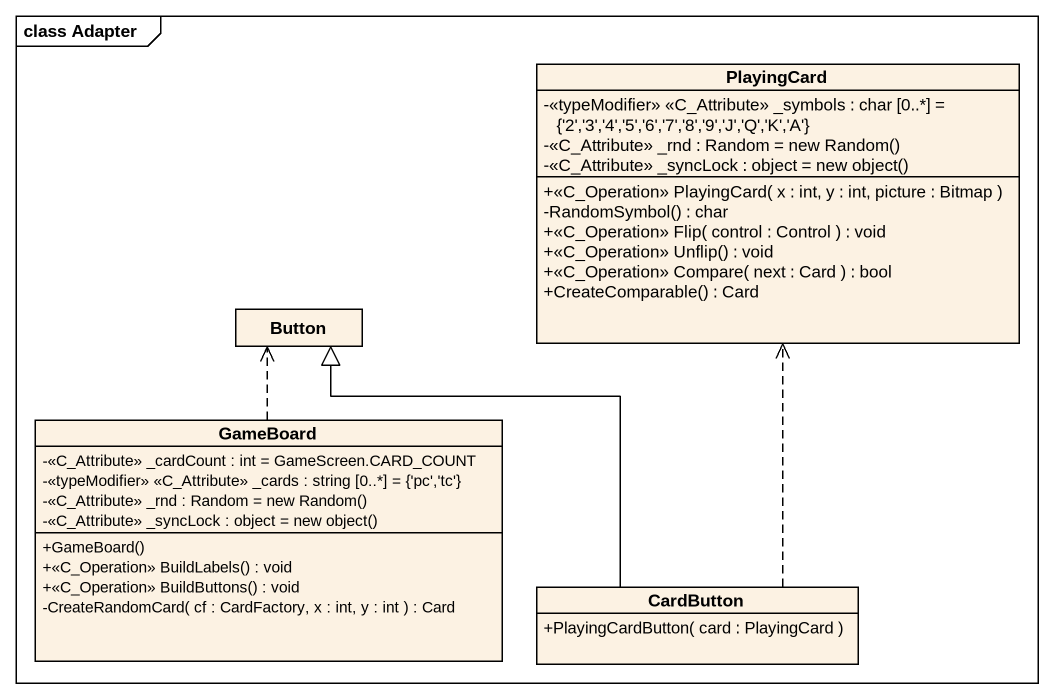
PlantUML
@startuml
mainframe class Adapter
hide circle
hide empty members
skinparam classAttributeIconSize 0
class PlayingCard {
  -<<typeModifier>> <<C_Attribute>> _symbols : char [0..*] = {'2','3','4','5','6','7','8','9','J','Q','K','A'}
  {field} -<<C_Attribute>> _rnd : Random = new Random()
  {field} -<<C_Attribute>> _syncLock : object = new object()
  +<<C_Operation>> PlayingCard( x : int, y : int, picture : Bitmap )
  -RandomSymbol() : char
  +<<C_Operation>> Flip( control : Control ) : void
  +<<C_Operation>> Unflip() : void
  +<<C_Operation>> Compare( next : Card ) : bool
  +CreateComparable() : Card
}
class Button
class GameBoard {
  -<<C_Attribute>> _cardCount : int = GameScreen.CARD_COUNT
  -<<typeModifier>> <<C_Attribute>> _cards : string [0..*] = {'pc','tc'}
  {field} -<<C_Attribute>> _rnd : Random = new Random()
  {field} -<<C_Attribute>> _syncLock : object = new object()
  +GameBoard()
  +<<C_Operation>> BuildLabels() : void
  +<<C_Operation>> BuildButtons() : void
  -CreateRandomCard( cf : CardFactory, x : int, y : int ) : Card
}
class CardButton {
  +PlayingCardButton( card : PlayingCard )
}
GameBoard .up.> Button
CardButton .up.> PlayingCard
CardButton -up-|> Button
@enduml
